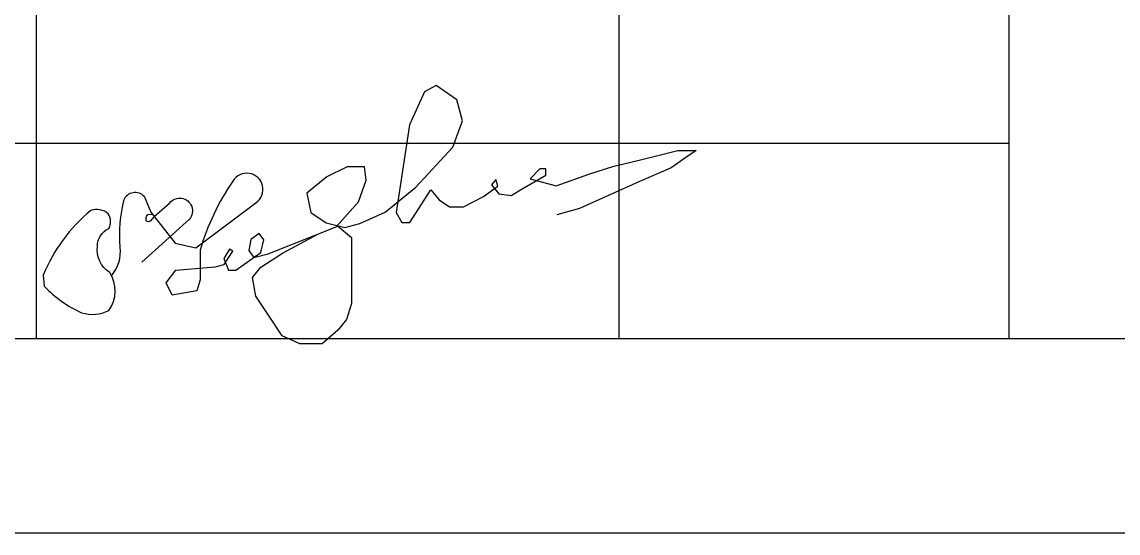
# Model space of a CAD drawing. Header units: millimetres. Extents: x 873544 to 1143527, y -837564 to -766512.
# Drawn here: x 1083882 to 1086702, y -794960 to -793646 of the extents above; entities that cross this region are included whole.
import ezdxf

# ---------------------------------------------------------------- set-up
doc = ezdxf.new("R2010")
doc.units = ezdxf.units.MM
doc.layers.add('Xarici razm.-1', color=7, linetype='Continuous', lineweight=9)

# ---------------------------------------------------------------- blocks, each defined once
blk = doc.blocks.new('dsdvvvf')
at = {"color": 0, "lineweight": 25, "ltscale": 15}
for p, q in [((971374.1, -663055.1), (971374.1, -668816.4)), ((972945.8, -668815), (972945.8, -663055.3)), ((973996.1, -663055.3), (973996.1, -668816.4)), ((967193.8, -668289.9), (973996.1, -668289.9))]:
    blk.add_line(p, q, dxfattribs=at)
at = {"lineweight": 25, "ltscale": 15}
blk.add_line((947069, -668816.4), (986569.1, -668816.4), dxfattribs=at)
at = {"lineweight": 25}
blk.add_line((987092.9, -669340.2), (944973.5, -669340.2), dxfattribs=at)
at = {"lineweight": 30}
for points in [[(971682.4, -668476.1), (971748.5, -668559.3), (971804, -668572.1), (971965.9, -668450.2, 1.24964), (971904, -668392.1, 0.079258), (971815.4, -668578.5), (971815.4, -668658.2), (971806.8, -668688), (971740.6, -668699.4), (971724.3, -668666), (971750.6, -668631.9), (971856.6, -668622.6), (971880.7, -668616.4), (971903.6, -668580.7), (971895.3, -668575.4), (971879.5, -668600.2), (971892.4, -668632.1), (971912.2, -668632.1), (971979, -668584.1), (971987.5, -668550.2), (971975, -668532.8), (971952, -668549.3), (971946.9, -668578.7), (971960.4, -668597.4), (971999.1, -668588.1), (972182.8, -668515.4), (972242.8, -668447.6), (972263.5, -668389.1), (972259.1, -668354), (972212.3, -668354), (972157.1, -668380.1), (972103, -668424.8), (972114.6, -668476.8), (972155.8, -668504.5), (972205.9, -668517.3), (972246, -668505.9), (972314.2, -668475.7), (972397.3, -668408.4), (972496.8, -668301), (972523.4, -668229.4), (972507.6, -668173.5), (972451.7, -668134.2), (972420.2, -668151.3), (972380.1, -668240.1), (972355, -668405.5), (972344.3, -668476.3), (972359.3, -668503.6), (972381.5, -668503.6), (972411.6, -668456.3), (972437.9, -668415.1), (972460.3, -668442.7), (972488.2, -668461.3), (972526.2, -668461.3), (972579.7, -668433.9), (972618.3, -668406.1), (972612.9, -668387.3), (972601.7, -668402.5), (972621, -668425.9), (972654.6, -668431.2), (972684.3, -668413.3), (972748, -668375.6), (972748, -668359), (972731.8, -668359), (972705.8, -668385.9), (972775.8, -668405.2), (972866.8, -668372.7), (972928.4, -668353), (973006.7, -668333.7), (973103.6, -668309.8), (973153.1, -668309.8), (973125.6, -668328.8), (973085.4, -668356.5), (972998.2, -668394.4), (972838.4, -668466.1), (972777.2, -668482.6)], [(971577.2, -668646.9, 0.20271), (971600.5, -668570.3, -0.083217), (971610.8, -668441.6, -0.540975), (971664.5, -668432.4), (971682.4, -668476.1)], [(971691.5, -668487.6), (971732.8, -668451.6, -1.034501), (971786.8, -668494.9), (971658.5, -668610.3)], [(971538.9, -668568.1, -0.300634), (971569.6, -668519.8, 0.28025), (971568.2, -668480.1, 0.268779), (971520.8, -668471.5, 0.122192), (971392.8, -668645), (971395.6, -668675.3, 0.09999), (971496.2, -668746.5, 0.200398), (971569.7, -668740.6, 0.312914), (971572, -668638, -0.293794), (971538.9, -668568.1)], [(971691.5, -668487.6), (971681.9, -668499, -0.434294), (971670.6, -668499, -0.160262), (971671.3, -668487.8), (971674.9, -668482.4), (971681.4, -668481.3), (971687.1, -668482.1)]]:
    blk.add_lwpolyline(points, format="xyb", dxfattribs=at)
blk.add_lwpolyline([(972185.7, -668512.2), (972223.4, -668544.1), (972223.4, -668586.4), (972223.4, -668646.2), (972223.4, -668722.2), (972210.3, -668764.5), (972187, -668793.7), (972144.6, -668830.2), (972084.8, -668830.2), (972036.6, -668809), (972000.2, -668753.6), (971966.1, -668701.9), (971957.1, -668651.5), (971979, -668623.8), (972038.1, -668585.9), (972134.7, -668534.4)], dxfattribs=at)

msp = doc.modelspace()

# ---------------------------------------------------------------- block references
at = {"layer": 'Xarici razm.-1', "color": 131, "xscale": 0.9542382500128979, "yscale": 0.9542382500128979, "zscale": 0.9542382500128979}
msp.add_blockref('dsdvvvf', (156996.3, -156250.4), dxfattribs=at)

doc.saveas('drawing.dxf')
